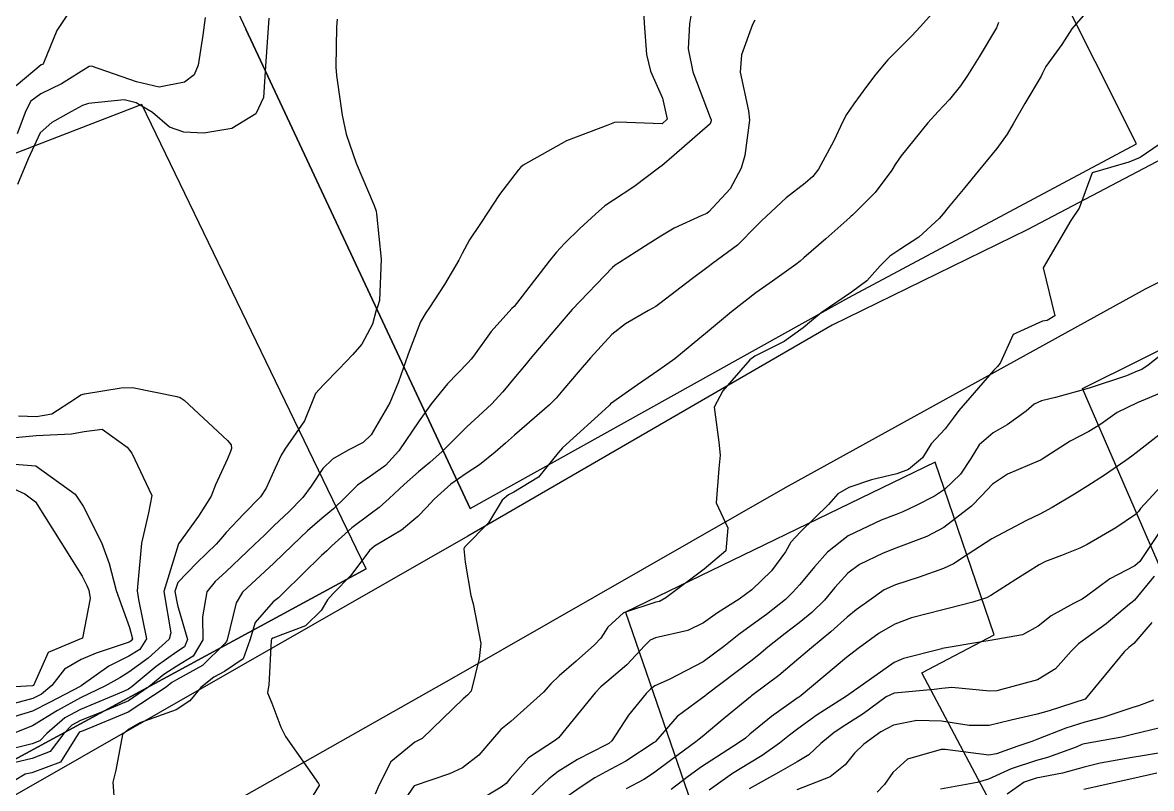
# Model space of a CAD drawing. Header units: metres. Extents: x 318500 to 325275, y 7408834 to 7428799.
# Drawn here: x 323230.62 to 323277.83, y 7420755.58 to 7420787.59 of the extents above; entities that cross this region are included whole.
import ezdxf

# ---------------------------------------------------------------- set-up
doc = ezdxf.new("R2010")
doc.units = ezdxf.units.M
doc.header["$MEASUREMENT"] = 0
for name, color, linetype in [('Curvas de Nivel 1m', 11, 'Continuous'), ('Curvas de Nivel 5m', 15, 'Continuous'), ('Edificações', 30, 'Continuous'), ('Vias Primárias', 230, 'Continuous')]:
    doc.layers.add(name, color=color, linetype=linetype)

msp = doc.modelspace()

# ---------------------------------------------------------------- linework, layer by layer
at = {"layer": 'Curvas de Nivel 1m', "flags": 128}
for points, elevation in [([(323258.721, 7420788.809), (323258.512, 7420787.534), (323258.46, 7420786.489), (323258.646, 7420785.531), (323259.372, 7420783.626), (323259.41, 7420783.52), (323259.412, 7420783.477), (323259.368, 7420783.356), (323257.862, 7420782.05), (323257.351, 7420781.604), (323257.321, 7420781.58), (323257.267, 7420781.551), (323256.181, 7420780.718), (323255.329, 7420780.161), (323254.975, 7420779.926), (323254.574, 7420779.581), (323253.926, 7420778.975), (323253.302, 7420778.372), (323252.928, 7420777.973), (323252.645, 7420777.61), (323251.272, 7420775.845), (323251.175, 7420775.727), (323251.085, 7420775.632), (323250.222, 7420774.673), (323249.472, 7420773.648), (323249.372, 7420773.515), (323249.236, 7420773.365), (323248.394, 7420772.49), (323247.716, 7420771.672), (323247.203, 7420770.944), (323246.348, 7420769.693), (323245.798, 7420769.084), (323245.174, 7420768.626), (323244.629, 7420768.255), (323244.093, 7420767.721), (323243.617, 7420767.261), (323243.147, 7420766.874), (323242.535, 7420766.343), (323241.912, 7420765.748), (323241.122, 7420764.992), (323239.816, 7420763.779), (323239.545, 7420763.342), (323239.169, 7420761.789), (323239.143, 7420761.725), (323239.078, 7420761.645), (323238.138, 7420760.725), (323237.055, 7420760.122), (323236.861, 7420760.005), (323236.624, 7420759.816), (323235.039, 7420758.768), (323233.157, 7420757.994), (323233.031, 7420757.944), (323232.982, 7420757.919), (323232.942, 7420757.871), (323232.209, 7420756.681), (323231.005, 7420756.241), (323230.721, 7420756.178), (323230.273, 7420755.901)], 774), ([(323269.444, 7420788.839), (323268.159, 7420787.409), (323267.809, 7420787.03), (323267.418, 7420786.639), (323266.803, 7420786.032), (323266.304, 7420785.431), (323265.918, 7420784.909), (323265.381, 7420784.188), (323265.069, 7420783.75), (323264.917, 7420783.447), (323264.55, 7420782.64), (323263.904, 7420781.462), (323263.66, 7420781.15), (323263.341, 7420780.874), (323262.554, 7420780.26), (323261.73, 7420779.494), (323261.517, 7420779.297), (323261.314, 7420779.09), (323260.517, 7420778.286), (323259.478, 7420777.517), (323259.289, 7420777.384), (323258.641, 7420776.887), (323257.273, 7420775.845), (323257.095, 7420775.728), (323256.792, 7420775.555), (323255.827, 7420774.999), (323255.255, 7420774.55), (323254.365, 7420773.583), (323253.848, 7420772.973), (323253.219, 7420772.228), (323252.932, 7420771.886), (323252.656, 7420771.608), (323251.197, 7420770.346), (323250.811, 7420770.016), (323250.387, 7420769.638), (323249.723, 7420769.104), (323249.176, 7420768.745), (323248.535, 7420768.294), (323247.832, 7420767.67), (323247.506, 7420767.323), (323247.149, 7420766.942), (323246.462, 7420766.369), (323245.332, 7420765.707), (323245.128, 7420765.53), (323244.352, 7420764.483), (323243.603, 7420763.725), (323243.367, 7420763.467), (323243.099, 7420763.015), (323242.45, 7420762.379), (323241.081, 7420761.859), (323241.026, 7420761.815), (323241.013, 7420761.761), (323240.915, 7420759.899), (323240.887, 7420759.762), (323240.857, 7420759.572), (323241.044, 7420759.144), (323241.416, 7420758.136), (323241.611, 7420757.751), (323243.001, 7420755.789), (323243.022, 7420755.73), (323243.019, 7420755.71), (323242.999, 7420755.664), (323242.253, 7420754.468)], 772), ([(323243.772, 7420787.727), (323243.747, 7420787.405), (323243.725, 7420785.727), (323243.747, 7420785.374), (323243.979, 7420783.724), (323244.156, 7420782.928), (323244.573, 7420781.718), (323245.323, 7420779.94), (323245.403, 7420779.709), (323245.426, 7420779.601), (323245.612, 7420777.705), (323245.541, 7420775.975), (323245.455, 7420775.707), (323245.41, 7420775.566), (323245.259, 7420774.979), (323244.813, 7420774.148), (323244.43, 7420773.718), (323243.847, 7420773.107), (323243.221, 7420772.456), (323242.863, 7420772.088), (323242.736, 7420771.737), (323242.407, 7420770.947), (323241.585, 7420769.754), (323241.436, 7420769.507), (323241.178, 7420768.967), (323240.805, 7420768.126), (323240.565, 7420767.769), (323239.874, 7420767.054), (323239.137, 7420766.279), (323238.911, 7420766.014), (323238.708, 7420765.794), (323237.908, 7420765.016), (323237.114, 7420764.186), (323236.988, 7420763.812), (323237.102, 7420763.246), (323237.521, 7420761.806), (323237.384, 7420761.498), (323237.072, 7420761.289), (323236.204, 7420760.682), (323235.204, 7420759.838), (323235.049, 7420759.73), (323234.839, 7420759.634), (323233.04, 7420758.887), (323232.381, 7420758.532), (323231.637, 7420757.884), (323231.334, 7420757.578), (323231.023, 7420757.441), (323229.784, 7420757.143)], 776), ([(323232.473, 7420787.88), (323232.051, 7420787.253), (323231.491, 7420785.889), (323231.447, 7420785.842), (323231.399, 7420785.815), (323230.347, 7420784.944)], 779), ([(323238.25, 7420787.802), (323238.155, 7420787.067), (323237.961, 7420785.804), (323237.797, 7420785.403), (323237.389, 7420785.102), (323236.327, 7420784.885), (323235.389, 7420785.117), (323233.501, 7420785.766), (323233.398, 7420785.756), (323232.24, 7420785.029), (323231.381, 7420784.609), (323230.971, 7420784.302), (323230.752, 7420783.899), (323230.387, 7420782.932)], 778), ([(323240.918, 7420787.768), (323240.817, 7420786.361), (323240.771, 7420785.769), (323240.696, 7420784.454), (323240.371, 7420783.775), (323239.364, 7420783.159), (323238.198, 7420782.966), (323237.362, 7420783.014), (323236.768, 7420783.223), (323236.054, 7420783.83), (323235.376, 7420784.231), (323234.868, 7420784.357), (323233.375, 7420784.206), (323233.129, 7420784.117), (323232.66, 7420783.877), (323231.839, 7420783.411), (323231.361, 7420782.978), (323230.848, 7420781.898), (323230.411, 7420780.826)], 777), ([(323261.242, 7420787.692), (323261.141, 7420787.503), (323260.679, 7420786.239), (323260.63, 7420785.508), (323260.983, 7420783.897), (323261.018, 7420783.504), (323260.826, 7420782.034), (323260.673, 7420781.507), (323260.204, 7420780.644), (323259.322, 7420779.675), (323259.232, 7420779.611), (323259.026, 7420779.524), (323257.865, 7420778.989), (323257.307, 7420778.668), (323256.63, 7420778.227), (323255.588, 7420777.567), (323255.404, 7420777.454), (323255.288, 7420777.356), (323253.603, 7420775.595), (323253.264, 7420775.213), (323251.922, 7420773.62), (323251.61, 7420773.248), (323251.227, 7420772.796), (323250.697, 7420772.156), (323250.225, 7420771.64), (323249.7, 7420771.15), (323249.2, 7420770.687), (323248.171, 7420769.665), (323247.651, 7420769.205), (323247.177, 7420768.813), (323246.572, 7420768.286), (323245.945, 7420767.698), (323245.531, 7420767.327), (323245.15, 7420767.044), (323244.388, 7420766.471), (323243.548, 7420765.726), (323243.338, 7420765.517), (323243.126, 7420765.313), (323241.53, 7420763.754), (323241.317, 7420763.547), (323241.104, 7420763.381), (323240.349, 7420762.513), (323240.128, 7420761.774), (323239.85, 7420760.996), (323239.06, 7420760.47), (323238.623, 7420760.228), (323238.069, 7420759.8), (323237.611, 7420759.237), (323237.041, 7420758.869), (323235.528, 7420758.325), (323235.032, 7420758.049), (323234.797, 7420757.843), (323234.512, 7420756.343), (323234.398, 7420755.849), (323234.511, 7420754.313)], 773), ([(323271.432, 7420787.592), (323271.341, 7420787.361), (323270.627, 7420786.156), (323270.14, 7420785.379), (323269.84, 7420784.937), (323269.385, 7420784.376), (323268.906, 7420783.869), (323268.479, 7420783.403), (323267.356, 7420782.015), (323267.115, 7420781.659), (323266.971, 7420781.424), (323266.274, 7420780.493), (323265.322, 7420779.541), (323265.27, 7420779.491), (323265.217, 7420779.442), (323264.213, 7420778.55), (323263.294, 7420777.75), (323263.143, 7420777.621), (323262.957, 7420777.473), (323261.985, 7420776.781), (323261.278, 7420776.288), (323260.259, 7420775.505), (323259.257, 7420774.666), (323257.896, 7420773.54), (323257.233, 7420773.056), (323256.329, 7420772.454), (323255.211, 7420771.65), (323255.171, 7420771.61), (323255.132, 7420771.571), (323253.192, 7420769.811), (323253.013, 7420769.603), (323252.201, 7420768.588), (323251.165, 7420767.964), (323250.943, 7420767.853), (323250.672, 7420767.635), (323250.102, 7420766.685), (323249.131, 7420765.699), (323249.11, 7420765.67), (323249.092, 7420765.651), (323249.069, 7420765.59), (323249.124, 7420765.038), (323249.36, 7420763.647), (323249.458, 7420763.293), (323249.784, 7420761.643), (323249.708, 7420761.006), (323249.376, 7420759.647), (323249.22, 7420759.476), (323249.047, 7420759.326), (323247.323, 7420757.676), (323247.137, 7420757.57), (323247.028, 7420757.523), (323246.019, 7420756.691), (323245.522, 7420755.702), (323245.361, 7420755.338)], 771), ([(323278.145, 7420782.495), (323277.36, 7420781.95), (323276.886, 7420781.758), (323275.35, 7420781.31), (323274.811, 7420779.834), (323274.462, 7420779.323), (323273.3, 7420777.34), (323273.787, 7420775.332), (323273.462, 7420775.142), (323273.266, 7420775.106), (323272.051, 7420774.559), (323271.5, 7420773.357), (323271.386, 7420773.211), (323271.237, 7420773.064), (323269.768, 7420771.382), (323269.539, 7420771.062), (323269.208, 7420770.609), (323268.612, 7420769.983), (323268.257, 7420769.399), (323267.673, 7420768.914), (323267.18, 7420768.732), (323266.117, 7420768.485), (323265.171, 7420768.163), (323264.719, 7420767.895), (323264.319, 7420767.453), (323263.148, 7420766.304), (323262.746, 7420765.872), (323262.521, 7420765.476), (323261.939, 7420764.671), (323261.116, 7420763.881), (323260.583, 7420763.498), (323259.687, 7420762.926), (323259.095, 7420762.498), (323258.444, 7420762.176), (323257.085, 7420761.871), (323256.86, 7420761.776), (323256.641, 7420761.554), (323255.891, 7420760.743), (323255.057, 7420760.038), (323254.799, 7420759.829), (323254.558, 7420759.577), (323253.031, 7420757.694), (323252.907, 7420757.602), (323251.773, 7420756.864), (323251.005, 7420755.992), (323250.845, 7420755.789), (323250.633, 7420755.634), (323249.619, 7420755.016)], 769), ([(323278.558, 7420773.959), (323277.688, 7420773.276), (323277.422, 7420773.094), (323277.237, 7420773.015), (323276.779, 7420772.83), (323275.23, 7420772.309), (323273.813, 7420771.918), (323273.224, 7420771.786), (323272.928, 7420771.638), (323272.583, 7420771.346), (323271.789, 7420770.777), (323271.206, 7420770.447), (323270.622, 7420769.945), (323270.269, 7420769.374), (323269.84, 7420768.72), (323269.17, 7420768.075), (323268.757, 7420767.803), (323267.99, 7420767.402), (323267.428, 7420767.137), (323267.156, 7420767.027), (323266.531, 7420766.797), (323265.147, 7420766.142), (323264.281, 7420765.453), (323263.743, 7420764.848), (323263.119, 7420764.099), (323262.823, 7420763.764), (323262.517, 7420763.476), (323261.734, 7420762.85), (323261.093, 7420762.386), (323260.57, 7420762.015), (323259.951, 7420761.507), (323259.074, 7420760.871), (323257.661, 7420760.136), (323257.063, 7420759.867), (323256.879, 7420759.735), (323256.699, 7420759.554), (323255.963, 7420758.638), (323255.255, 7420757.568), (323255.137, 7420757.46), (323255.028, 7420757.405), (323253.819, 7420756.787), (323253.01, 7420756.289), (323252.622, 7420755.99), (323252.221, 7420755.612), (323251.614, 7420754.998)], 768), ([(323230.452, 7420771.151), (323231.202, 7420771.123), (323231.848, 7420771.239), (323232.831, 7420771.874), (323233.053, 7420772.031), (323233.213, 7420772.079), (323234.741, 7420772.323), (323235.218, 7420772.344), (323237.068, 7420771.956), (323237.212, 7420771.919), (323237.376, 7420771.808), (323239.193, 7420770.127), (323239.34, 7420769.936), (323239.351, 7420769.788), (323239.315, 7420769.661), (323239.184, 7420769.361), (323238.691, 7420768.271), (323238.502, 7420767.797), (323237.982, 7420766.967), (323237.146, 7420765.81), (323236.53, 7420763.819), (323236.813, 7420762.085), (323236.75, 7420761.815), (323235.866, 7420761.03), (323235.059, 7420760.44), (323234.693, 7420760.208), (323234.058, 7420759.855), (323233.045, 7420759.365), (323232.076, 7420758.843), (323231.033, 7420758.199), (323230.295, 7420757.901)], 777), ([(323278.337, 7420772.161), (323277.224, 7420771.703), (323276.4, 7420771.292), (323275.707, 7420770.809), (323275.208, 7420770.505), (323274.426, 7420770.097), (323273.259, 7420769.339), (323273.218, 7420769.311), (323273.189, 7420769.296), (323271.81, 7420768.721), (323271.174, 7420768.299), (323270.727, 7420767.807), (323270.297, 7420767.373), (323269.151, 7420766.493), (323268.435, 7420766.109), (323267.142, 7420765.626), (323266.605, 7420765.418), (323265.618, 7420764.947), (323265.127, 7420764.573), (323264.593, 7420763.973), (323264.149, 7420763.454), (323263.629, 7420762.935), (323263.096, 7420762.504), (323262.51, 7420762.055), (323261.791, 7420761.483), (323261.402, 7420761.161), (323261.074, 7420760.902), (323259.252, 7420759.517), (323259.145, 7420759.432), (323259.058, 7420759.369), (323257.998, 7420758.584), (323257.09, 7420757.549), (323257.058, 7420757.521), (323257.029, 7420757.499), (323255.85, 7420756.729), (323255.011, 7420756.279), (323254.555, 7420756.028), (323253.893, 7420755.587), (323252.99, 7420754.959)], 767), ([(323229.437, 7420770.161), (323231.194, 7420770.328), (323232.67, 7420770.4), (323233.196, 7420770.498), (323233.941, 7420770.602), (323234.99, 7420769.843), (323235.186, 7420769.59), (323236.028, 7420767.827), (323235.88, 7420767.098), (323235.587, 7420765.833), (323235.445, 7420764.166), (323235.411, 7420763.835), (323235.467, 7420763.473), (323235.799, 7420761.829), (323235.517, 7420761.389), (323235.069, 7420761.11), (323234.229, 7420760.686), (323233.067, 7420759.87), (323233.05, 7420759.861), (323231.751, 7420759.175), (323231.039, 7420758.816), (323229.454, 7420758.333)], 778), ([(323278.134, 7420770.343), (323277.195, 7420769.611), (323277.01, 7420769.465), (323276.76, 7420769.286), (323275.829, 7420768.651), (323275.174, 7420768.231), (323274.603, 7420767.884), (323273.676, 7420767.325), (323273.344, 7420767.142), (323273.157, 7420767.048), (323272.597, 7420766.781), (323271.147, 7420766.02), (323270.169, 7420765.375), (323269.547, 7420764.971), (323269.131, 7420764.78), (323268.113, 7420764.412), (323267.12, 7420764.09), (323266.657, 7420763.876), (323266.002, 7420763.427), (323265.485, 7420763.053), (323265.1, 7420762.74), (323264.417, 7420762.124), (323263.607, 7420761.462), (323263.075, 7420761.019), (323262.24, 7420760.307), (323261.159, 7420759.489), (323261.102, 7420759.447), (323261.059, 7420759.414), (323260.003, 7420758.548), (323259.033, 7420757.735), (323258.919, 7420757.635), (323258.78, 7420757.524), (323257.769, 7420756.789), (323257.01, 7420756.224), (323256.605, 7420755.955), (323255.856, 7420755.561)], 766), ([(323229.926, 7420769.162), (323231.178, 7420769.069), (323232.82, 7420767.873), (323233.153, 7420767.384), (323233.918, 7420765.858), (323234.246, 7420764.978), (323234.532, 7420763.849), (323235.087, 7420762.309), (323235.217, 7420761.838), (323235.167, 7420761.75), (323235.078, 7420761.701), (323233.699, 7420761.232), (323233.067, 7420760.977), (323232.373, 7420760.564), (323231.838, 7420759.882), (323231.405, 7420759.528), (323231.045, 7420759.343), (323230.272, 7420759.131)], 779), ([(323278.148, 7420766.272), (323277.482, 7420765.277), (323277.345, 7420765.07), (323277.134, 7420764.89), (323276.085, 7420764.336), (323275.115, 7420763.617), (323274.934, 7420763.49), (323274.57, 7420763.315), (323273.633, 7420762.794), (323273.096, 7420762.366), (323272.432, 7420761.998), (323271.086, 7420761.763), (323270.74, 7420761.711), (323269.081, 7420761.424), (323269.056, 7420761.415), (323268.957, 7420761.391), (323267.463, 7420761.019), (323267.074, 7420760.843), (323265.08, 7420759.44), (323263.854, 7420758.652), (323263.039, 7420758.074), (323262.698, 7420757.811), (323262.277, 7420757.478), (323261.551, 7420756.956), (323261.017, 7420756.637), (323260.304, 7420756.208), (323259.332, 7420755.515)], 764), ([(323277.946, 7420764.453), (323277.113, 7420763.448), (323277.025, 7420763.367), (323276.916, 7420763.283), (323275.931, 7420762.464), (323275.088, 7420761.848), (323274.772, 7420761.625), (323274.472, 7420761.316), (323273.813, 7420760.583), (323273.068, 7420760.115), (323271.362, 7420759.655), (323271.063, 7420759.643), (323269.475, 7420759.794), (323269.064, 7420759.761), (323268.737, 7420759.72), (323267.062, 7420759.563), (323266.732, 7420759.415), (323265.773, 7420758.706), (323265.042, 7420758.24), (323264.558, 7420757.927), (323264.008, 7420757.455), (323263.494, 7420756.992), (323263.018, 7420756.695), (323262.237, 7420756.253), (323261.001, 7420755.566)], 763), ([(323277.845, 7420762.522), (323277.085, 7420761.641), (323276.888, 7420761.478), (323276.683, 7420761.286), (323275.06, 7420759.31), (323273.551, 7420758.826), (323273.05, 7420758.69), (323271.956, 7420758.436), (323271.043, 7420758.215), (323270.204, 7420758.211), (323269.045, 7420758.391), (323268.019, 7420758.427), (323267.042, 7420758.224), (323266.505, 7420757.951), (323265.793, 7420757.429), (323265.406, 7420757.053), (323265.017, 7420756.574), (323264.392, 7420756.067), (323263.001, 7420755.525)], 762), ([(323277.907, 7420759.267), (323277.293, 7420759.04), (323277.055, 7420758.97), (323275.798, 7420758.549), (323275.046, 7420758.353), (323274.253, 7420758.107), (323273.034, 7420757.626), (323272.822, 7420757.544), (323272.24, 7420757.342), (323271.35, 7420757.03), (323271.024, 7420756.97), (323269.207, 7420757.208), (323269.027, 7420757.212), (323267.625, 7420756.8), (323267.013, 7420756.253), (323266.668, 7420755.752), (323266.357, 7420755.42)], 761), ([(323279.029, 7420757.213), (323277.369, 7420756.931), (323277.024, 7420756.871), (323275.682, 7420756.638), (323275.017, 7420756.473), (323274.113, 7420756.219), (323273.01, 7420756.014), (323272.501, 7420755.845), (323271.794, 7420755.348)], 759), ([(323278.055, 7420756.223), (323277.011, 7420755.98), (323276.442, 7420755.855), (323275.003, 7420755.54)], 758)]:
    msp.add_lwpolyline(points, dxfattribs=dict(at, elevation=elevation))
at = {"layer": 'Curvas de Nivel 5m', "flags": 128}
for points, elevation in [([(323256.553, 7420788.675), (323256.612, 7420787.562), (323256.714, 7420786.256), (323256.878, 7420785.558), (323257.383, 7420784.433), (323257.571, 7420783.547), (323257.368, 7420783.349), (323255.515, 7420783.422), (323255.368, 7420783.411), (323255.094, 7420783.301), (323253.36, 7420782.643), (323251.552, 7420781.627), (323251.444, 7420781.534), (323251.347, 7420781.419), (323250.562, 7420780.407), (323250.064, 7420779.643), (323249.768, 7420779.191), (323249.303, 7420778.503), (323249.009, 7420777.939), (323248.867, 7420777.656), (323248.26, 7420776.646), (323247.634, 7420775.675), (323247.481, 7420775.463), (323247.261, 7420775.085), (323246.863, 7420774.069), (323246.73, 7420773.688), (323246.336, 7420772.581), (323245.981, 7420771.698), (323245.197, 7420770.364), (323244.863, 7420770.044), (323244.235, 7420769.72), (323243.574, 7420769.336), (323243.178, 7420768.956), (323242.687, 7420768.217), (323242.34, 7420767.742), (323241.76, 7420767.142), (323241.142, 7420766.569), (323240.73, 7420766.172), (323240.319, 7420765.772), (323239.118, 7420764.635), (323238.678, 7420764.231), (323238.326, 7420763.798), (323238.147, 7420762.747), (323238.153, 7420761.799), (323237.757, 7420761.116), (323237.063, 7420760.686), (323236.532, 7420760.344), (323235.902, 7420759.827), (323235.044, 7420759.25), (323233.965, 7420758.782), (323233.035, 7420758.418), (323232.681, 7420758.226), (323232.342, 7420757.877), (323231.77, 7420757.131), (323231.014, 7420756.829), (323230.259, 7420756.653)], 775), ([(323275.441, 7420788.408), (323274.504, 7420787.324), (323274.083, 7420786.667), (323273.406, 7420785.753), (323273.276, 7420785.467), (323273.218, 7420785.342), (323272.532, 7420784.199), (323272.042, 7420783.353), (323271.792, 7420782.93), (323271.36, 7420782.325), (323270.583, 7420781.372), (323270.02, 7420780.699), (323269.327, 7420779.862), (323269.12, 7420779.597), (323268.949, 7420779.396), (323268.093, 7420778.623), (323267.3, 7420778.11), (323266.888, 7420777.832), (323266.48, 7420777.428), (323265.921, 7420776.796), (323265.279, 7420776.32), (323264.012, 7420775.459), (323263.605, 7420775.124), (323263.26, 7420774.826), (323262.47, 7420774.259), (323261.242, 7420773.644), (323261.034, 7420773.493), (323259.909, 7420772.199), (323259.546, 7420771.515), (323259.739, 7420770.055), (323259.787, 7420769.511), (323259.734, 7420768.959), (323259.621, 7420767.513), (323260.108, 7420766.469), (323260.033, 7420765.507), (323259.122, 7420764.744), (323257.524, 7420763.544), (323257.257, 7420763.398), (323257.107, 7420763.362), (323255.749, 7420762.914), (323255.091, 7420762.32), (323254.795, 7420761.863), (323254.537, 7420761.578), (323253.764, 7420760.895), (323253.06, 7420760.293), (323252.711, 7420759.95), (323252.406, 7420759.61), (323251.038, 7420758.38), (323250.621, 7420758.047), (323250.269, 7420757.638), (323249.695, 7420756.968), (323249.012, 7420756.448), (323248.473, 7420756.193), (323247, 7420755.696), (323246.168, 7420754.507)], 770), ([(323229.17, 7420768.597), (323230.713, 7420767.897), (323231.155, 7420767.563), (323232.212, 7420765.879), (323233.116, 7420764.452), (323233.312, 7420764.067), (323233.384, 7420763.866), (323233.446, 7420763.523), (323233.131, 7420761.869), (323233.098, 7420761.851), (323233.08, 7420761.844), (323231.686, 7420761.268), (323231.071, 7420759.89), (323231.027, 7420759.868), (323229.048, 7420759.756)], 780), ([(323278.231, 7420768.213), (323277.371, 7420767.278), (323277.28, 7420767.157), (323277.157, 7420767.027), (323276.338, 7420766.479), (323275.145, 7420765.777), (323274.832, 7420765.624), (323274.062, 7420765.321), (323273.402, 7420765.061), (323273.134, 7420764.922), (323272.159, 7420764.309), (323271.114, 7420763.648), (323270.923, 7420763.553), (323270.358, 7420763.371), (323269.376, 7420763.116), (323269.105, 7420763.051), (323267.794, 7420762.709), (323267.096, 7420762.449), (323266.444, 7420762.065), (323265.557, 7420761.433), (323265.076, 7420761.06), (323263.18, 7420759.468), (323263.111, 7420759.417), (323263.059, 7420759.382), (323261.933, 7420758.595), (323261.035, 7420757.848), (323260.845, 7420757.681), (323260.59, 7420757.497), (323259.635, 7420756.896), (323259.014, 7420756.479), (323258.457, 7420756.08), (323257.743, 7420755.539)], 765), ([(323278.188, 7420758.118), (323277.038, 7420757.838), (323276.592, 7420757.732), (323275.032, 7420757.448), (323274.923, 7420757.42), (323274.673, 7420757.314), (323273.479, 7420756.87), (323273.021, 7420756.753), (323271.965, 7420756.397), (323271.009, 7420755.971), (323270.54, 7420755.834), (323269.002, 7420755.547)], 760)]:
    msp.add_lwpolyline(points, dxfattribs=dict(at, elevation=elevation))
at = {"layer": 'Edificações'}
for points in [[(323249.337, 7420767.28), (323265.169, 7420776.097), (323277.197, 7420782.522), (323270.293, 7420796.297), (323274.916, 7420798.951), (323272.398, 7420803.638), (323267.188, 7420801.122), (323268.257, 7420799.537), (323257.078, 7420794.126), (323256.236, 7420795.633), (323254.495, 7420798.729), (323255.922, 7420799.529), (323246.545, 7420818.598), (323235.464, 7420813.154), (323239.156, 7420805.953), (323232.781, 7420802.632), (323239.956, 7420787.306)], [(323239.956, 7420787.306), (323249.337, 7420767.28)], [(323274.942, 7420772.299), (323292.413, 7420780.98), (323294.698, 7420776.595), (323303.258, 7420781.615), (323302.633, 7420783.144), (323312.184, 7420786.545), (323317.559, 7420774.532), (323299.092, 7420768.126), (323289.863, 7420763.383), (323295.192, 7420752.171), (323292.102, 7420749.486), (323283.895, 7420762.602), (323280.087, 7420760.454), (323274.942, 7420772.299)], [(323268.788, 7420769.219), (323255.827, 7420762.944), (323259.595, 7420752.027), (323253.714, 7420748.034), (323255.429, 7420744.074), (323257.713, 7420744.93), (323259.311, 7420741.622), (323264.793, 7420744.873), (323268.561, 7420736.83), (323278.56, 7420741.684), (323277.647, 7420743.281), (323283.699, 7420746.874), (323281.24, 7420751.798), (323283.067, 7420753.224), (323281.868, 7420755.905), (323273.189, 7420751.056), (323268.222, 7420760.411), (323271.248, 7420762.008), (323268.788, 7420769.219)], [(323195.234, 7420737.789), (323244.994, 7420764.753)]]:
    msp.add_lwpolyline(points, close=True, dxfattribs=at)
msp.add_lwpolyline([(323244.994, 7420764.753), (323235.6, 7420784.159), (323229.567, 7420781.835), (323226.866, 7420787.543), (323223.645, 7420786.142), (323215.58, 7420802.503), (323189.383, 7420788.976), (323195.41, 7420775.935), (323188.916, 7420773.081), (323186.355, 7420779.104), (323183.394, 7420777.807), (323181.212, 7420782.166), (323177.991, 7420780.609), (323177.368, 7420782.373), (323171.186, 7420779.208), (323180.332, 7420759.963), (323183.907, 7420761.633), (323185.382, 7420758.161), (323181.972, 7420756.44), (323187.157, 7420744.36), (323191.846, 7420745.933), (323193.256, 7420741.642), (323190.51, 7420740.88)], dxfattribs=at)
at = {"layer": 'Vias Primárias'}
for points in [[(323715.644, 7420145.548, 0), (323709.04, 7420132.939)], [(323831.088, 7420001.787, 0), (323833.844, 7420008.443, 0.220888)], [(323205.069, 7420933.766, 0), (323207.298, 7420931.929, 0.020742), (323210.311, 7420929.649), (323213.335, 7420928.865), (323214.564, 7420929.479), (323216.061, 7420926.782), (323213.869, 7420925.313), (323213.871, 7420924.556), (323218.068, 7420917.639), (323222.108, 7420910.972), (323227.38, 7420903.131), (323230.217, 7420898.982, 0.38291), (323236.446, 7420897.46), (323249.502, 7420903.926), (323257.59, 7420907.836)], [(323201.811, 7420799.767), (323215.651, 7420807.115), (323230.335, 7420814.925), (323243.538, 7420821.798), (323254.773, 7420827.742, -0.233553), (323258.696, 7420827.851), (323260.618, 7420825.889), (323262.998, 7420822.329), (323264.543, 7420819.556), (323276.371, 7420798.472), (323279.865, 7420791.751), (323280.464, 7420789.628), (323280.923, 7420787.171), (323282.097, 7420783.897), (323272.63, 7420778.927), (323264.482, 7420774.948), (323249.234, 7420766.118), (323229.887, 7420755.06), (323216.558, 7420747.478), (323196.385, 7420737.101)]]:
    msp.add_lwpolyline(points, format="xyb", dxfattribs=at)
msp.add_lwpolyline([(323406.664, 7420846.406), (323389.863, 7420836.671), (323374.812, 7420827.736), (323354.211, 7420815.25), (323338.186, 7420806.802), (323323.176, 7420799.077), (323308.549, 7420791.693), (323291.222, 7420783.303), (323277.563, 7420776.442), (323262.507, 7420768.145), (323248.656, 7420760.224), (323233.552, 7420751.682), (323220.134, 7420743.869), (323209.607, 7420739.035), (323200.579, 7420734.49)], dxfattribs=at)

doc.saveas('drawing.dxf')
